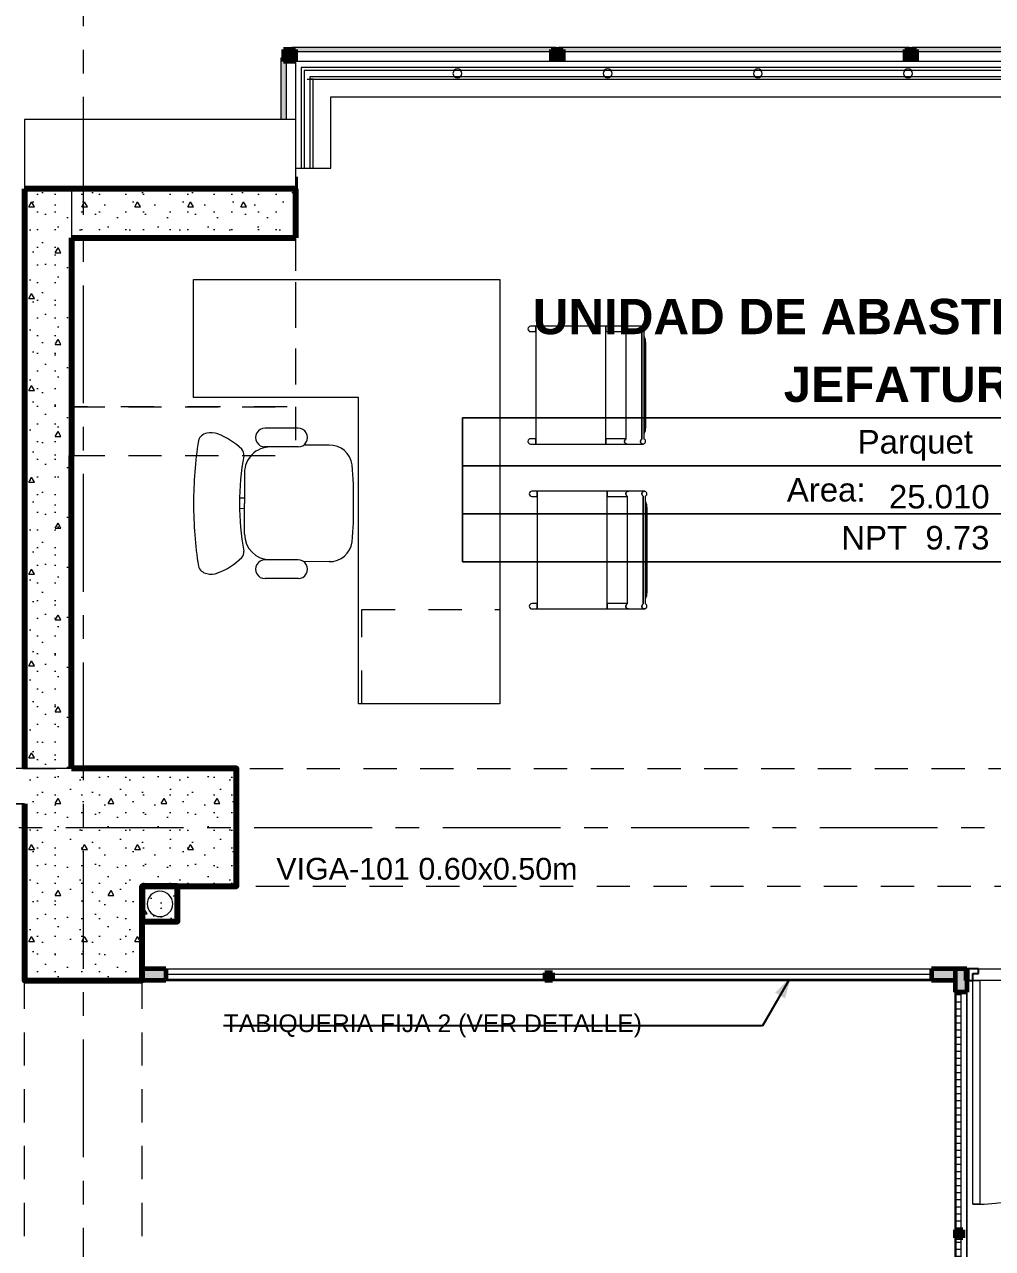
# Model space of a CAD drawing. Header units: inches. Extents: x -38 to 5698, y -33 to 92.
# Drawn here: x 201.07 to 205.18, y 37.86 to 43.06 of the extents above; entities that cross this region are included whole.
import ezdxf

# ---------------------------------------------------------------- set-up
doc = ezdxf.new("R2010")
doc.units = ezdxf.units.IN
doc.header["$MEASUREMENT"] = 0
doc.set_wipeout_variables(frame=1)
for name, pattern in [('Hidden Line', [0.195611, 0.141111, -0.0545]), ('Línea Oculta', [0.195611, 0.141111, -0.0545]), ('Punto & Raya', [0.65, 0.5, -0.075, 0, -0.075]), ('Rayas', [0.282222, 0.141111, -0.141111]), ('Wipeout_Contour', [1, 0, -1])]:
    doc.linetypes.add(name, pattern=pattern)
for name, color, linetype in [('02 _ ARQ _ ALB _ Ejes Generales', 7, 'Continuous'), ('02 _ ARQ _ ALB _ Mobiliario', 7, 'Continuous'), ('02 _ ARQ _ ALB _ Muros Interiores', 7, 'Continuous'), ('02 _ ARQ _ ZON _ Espacio.3D', 7, 'Continuous'), ('08 _ STR _ EXT _ 06 Columnas', 7, 'Continuous'), ('08 _ STR _ EXT _ 07 Losa Aligerada', 7, 'Continuous'), ('08 _ STR _ EXT _ 08 Placas Inclinadas', 7, 'Continuous'), ('08 _ STR _ EXT _ 09 Vigas', 7, 'Continuous'), ('Acabado - Muros', 7, 'Continuous'), ('Estructura - 04 MURO', 253, 'Continuous'), ('Estructura - Carga', 7, 'Continuous'), ('Interior - Escaleras & Barandillas', 7, 'Continuous'), ('MEP - HVAC', 7, 'Continuous'), ('Notas - Etiquetas', 251, 'Continuous')]:
    doc.layers.add(name, color=color, linetype=linetype)
doc.styles.add('Estilo_Generado_1', font='swisseb.ttf')
doc.styles.add('Estilo_Generado_4', font='swisse.ttf')
doc.styles.add('Estilo_Generado_7', font='swisse.ttf')
doc.dimstyles.new('Estilo_Generado__8', dxfattribs={"dimtxt": 0.18, "dimasz": 0.0912, "dimexe": 0.18, "dimexo": 0.0625, "dimgap": 0, "dimtad": 0, "dimtih": 1, "dimtoh": 1, "dimdec": 4, "dimzin": 0, "dimdsep": 46, "dimcen": 0.09, "dimadec": 0, "dimazin": 0, "dimtfac": 1, "dimtdec": 4, "dimtmove": 0, "dimatfit": 3, "dimldrblk": 'ARROWHEAD_5', "dimfxl": 1, "dimtolj": 1, "dimtzin": 0, "dimarcsym": 0})
pattern_1 = [(0, (185.00002, 3e-09), (0, 0.3897114), [0.024375, -0.200625]), (0, (185.11252, 0.19486), (0, 0.3897114), [0.024375, -0.200625]), (60, (185.00002, 3e-09), (-0.3375, 0.1948557), [0.024375, -0.200625]), (60, (185.22502, 3e-09), (-0.3375, 0.1948557), [0.024375, -0.200625]), (120, (185.0244, 3e-09), (0.3375, 0.1948557), [0.024375, -0.200625]), (120, (185.2494, 3e-09), (0.3375, 0.1948557), [0.024375, -0.200625]), (0, (185.00002, 0.0375), (0, 0.075), [0, -0.075, 0, -0.1125]), (45, (185.03752, 0.0375), (-0.05303301, 0.05303301), [0, -0.05625, 0, -0.09375])]
pattern_2 = [(0, (185.000023, 3e-09), (0, 0.030000001), [])]

# ---------------------------------------------------------------- blocks, each defined once
blk = doc.blocks.new('ARROWHEAD_5')
at = {"linetype": 'Continuous', "lineweight": 0}
blk.add_hatch(color=0, dxfattribs=at).paths.add_polyline_path([(-1, 0.2679), (0, 0), (-1, -0.2679)])
at = {"color": 0, "linetype": 'Continuous', "lineweight": 0}
blk.add_line((0, 0), (-1, 0), dxfattribs=at)

msp = doc.modelspace()

# ---------------------------------------------------------------- hatches: boundary and pattern name
at = {"layer": '08 _ STR _ EXT _ 06 Columnas', "linetype": 'Continuous', "lineweight": 9}
h = msp.add_hatch(dxfattribs=at)
h.set_pattern_fill('HORMIGÓN_EN_MASA_0002', style=0, pattern_type=2)
h.set_pattern_definition(pattern_1)
h.paths.add_polyline_path([(201.0699, 39), (201.5699, 39), (201.5699, 39.4), (201.9699, 39.4), (201.9699, 39.9), (201.2699, 39.9), (201.2699, 39.75), (201.0699, 39.75)])
h = msp.add_hatch(dxfattribs=at)
h.set_pattern_fill('HORMIGÓN_EN_MASA_0002', style=0, pattern_type=2)
h.set_pattern_definition(pattern_1)
h.paths.add_polyline_path([(201.0699, 39.9), (201.2699, 39.75), (201.2699, 39.9)])
h = msp.add_hatch(dxfattribs=at)
h.set_pattern_fill('HORMIGÓN_EN_MASA_0002', style=0, pattern_type=2)
h.set_pattern_definition(pattern_1)
h.paths.add_polyline_path([(201.2699, 39.75), (201.0699, 39.9), (201.0699, 39.75)])
at = {"layer": '08 _ STR _ EXT _ 08 Placas Inclinadas', "linetype": 'Continuous', "lineweight": 9}
h = msp.add_hatch(dxfattribs=at)
h.set_pattern_fill('HORMIGÓN_EN_MASA_0002', style=0, pattern_type=2)
h.set_pattern_definition(pattern_1)
h.paths.add_polyline_path([(201.0699, 42.1526), (201.0699, 39.9), (201.2699, 39.9), (201.2699, 41.2282), (201.1403, 42.1526)])
h = msp.add_hatch(dxfattribs=at)
h.set_pattern_fill('HORMIGÓN_EN_MASA_0002', style=0, pattern_type=2)
h.set_pattern_definition(pattern_1)
h.paths.add_polyline_path([(201.2699, 42.1526), (201.1403, 42.1526), (201.2409, 41.4352), (201.2699, 41.4352)])
h = msp.add_hatch(dxfattribs=at)
h.set_pattern_fill('HORMIGÓN_EN_MASA_0002', style=0, pattern_type=2)
h.set_pattern_definition(pattern_1)
h.paths.add_polyline_path([(201.2409, 41.4352), (201.2699, 41.2282), (201.2699, 41.4352)])
at = {"layer": 'Acabado - Muros', "linetype": 'Continuous', "lineweight": 9}
for points in [[(202.16, 42.916), (202.16, 42.3957), (202.18, 42.3957), (202.18, 42.916)], [(203.326, 42.961), (202.205, 42.961), (202.205, 42.941), (203.326, 42.941)], [(204.826, 42.961), (203.336, 42.961), (203.336, 42.941), (204.826, 42.941)], [(206.326, 42.961), (204.836, 42.961), (204.836, 42.941), (206.326, 42.941)]]:
    msp.add_hatch(color=250, dxfattribs=at).paths.add_polyline_path(points)
at = {"layer": 'Acabado - Muros', "linetype": 'Continuous', "lineweight": 0}
for points in [[(202.22, 42.901), (202.22, 42.951), (202.17, 42.951), (202.17, 42.901)], [(202.22, 42.901), (202.22, 42.951), (202.17, 42.951), (202.17, 42.901)], [(203.356, 42.901), (203.356, 42.951), (203.306, 42.951), (203.306, 42.901)], [(204.856, 42.901), (204.856, 42.951), (204.806, 42.951), (204.806, 42.901)], [(202.22, 42.4113), (202.17, 42.4113), (202.17, 42.3595), (202.22, 42.3595)]]:
    msp.add_hatch(color=254, dxfattribs=at).paths.add_polyline_path(points)
at = {"layer": 'Estructura - Carga', "linetype": 'Continuous', "lineweight": 13}
h = msp.add_hatch(dxfattribs=at)
h.set_pattern_fill('HORMIGÓN_ARMADO_0002', color=251, style=0, pattern_type=2)
h.set_pattern_definition([(0, (185.00002, 3e-09), (0, 0.3117692), [0.03, -0.15]), (0, (185.09002, 0.1559), (0, 0.3117692), [0.03, -0.15]), (60, (185.00002, 3e-09), (-0.27, 0.1558846), [0.03, -0.15]), (60, (185.18002, 3e-09), (-0.27, 0.1558846), [0.03, -0.15]), (120, (185.03002, 3e-09), (0.27, 0.1558846), [0.03, -0.15]), (120, (185.21002, 3e-09), (0.27, 0.1558846), [0.03, -0.15]), (0, (185.000023, 0.03), (0, 0.06), [0, -0.06, 0, -0.09]), (45, (185.030023, 0.03), (-0.04242641, 0.04242641), [0, -0.045, 0, -0.075])])
h.paths.add_polyline_path([(201.57, 39.25), (201.72, 39.25), (201.72, 39.4), (201.57, 39.4)])

# ---------------------------------------------------------------- linework, layer by layer
at = {"layer": '02 _ ARQ _ ALB _ Ejes Generales', "color": 252, "linetype": 'Punto & Raya', "lineweight": 13}
msp.add_line((190.8454, 39.65), (239.57, 39.65), dxfattribs=at)
at = {"layer": '02 _ ARQ _ ALB _ Mobiliario', "color": 175, "linetype": 'Continuous', "lineweight": 13}
for p, q in [((202.2311, 41.3443), (202.0909, 41.3443)), ((202.2311, 41.2645), (202.0907, 41.2645)), ((202.3626, 41.2721), (202.2554, 41.2727)), ((202.0038, 41.1553), (202.0038, 41.0249)), ((202.0038, 41.0476), (201.9833, 41.0472)), ((202.0038, 41.0023), (201.9833, 41.0027)), ((202.0038, 40.8946), (202.0038, 41.0249)), ((202.2311, 40.7854), (202.0907, 40.7854)), ((202.3626, 40.7778), (202.2554, 40.7772)), ((202.2311, 40.7056), (202.0909, 40.7056))]:
    msp.add_line(p, q, dxfattribs=at)
at = {"layer": '02 _ ARQ _ ALB _ Mobiliario', "color": 175, "linetype": 'Rayas', "lineweight": 13}
for p, q in [((202.5024, 40.1749), (202.5024, 40.5749)), ((202.5024, 40.5749), (203.0874, 40.5749))]:
    msp.add_line(p, q, dxfattribs=at)
at = {"layer": '02 _ ARQ _ ALB _ Mobiliario', "color": 175, "linetype": 'Continuous', "lineweight": 13, "flags": 128}
for points in [[(203.0874, 41.9749), (203.0874, 40.1749), (202.4874, 40.1749), (202.4874, 41.4749), (201.7874, 41.4749), (201.7874, 41.9749)], [(203.2408, 41.277), (203.537, 41.277), (203.537, 41.2997), (203.537, 41.7542), (203.537, 41.777), (203.2408, 41.777), (203.2408, 41.7542), (203.2408, 41.2997)], [(203.2465, 40.577), (203.5426, 40.577), (203.5426, 40.5998), (203.5426, 41.0543), (203.5426, 41.077), (203.2465, 41.077), (203.2465, 41.0543), (203.2465, 40.5998)]]:
    msp.add_lwpolyline(points, close=True, dxfattribs=at)
for points in [[(203.2408, 41.7542), (203.2408, 41.777), (203.2182, 41.777, 1), (203.2182, 41.7542)], [(203.6277, 41.777), (203.537, 41.777), (203.537, 41.7542), (203.6223, 41.7542), (203.6223, 41.7558, -0.726065)], [(203.6901, 41.7558, -0.726065), (203.6955, 41.777), (203.6277, 41.777, 0.726065), (203.6223, 41.7558), (203.6223, 41.2982, 0.726065), (203.6277, 41.277), (203.6955, 41.277, -0.726065), (203.6901, 41.2982)], [(203.7008, 41.7558, 0.726065), (203.6955, 41.777, 0.726065), (203.6901, 41.7558), (203.6901, 41.2982, 0.726065), (203.6955, 41.277, 0.726065), (203.7008, 41.2982)], [(203.7008, 41.7329), (203.7008, 41.321, 0.111387), (203.7068, 41.3476), (203.7068, 41.7063, 0.111387)], [(203.2408, 41.277), (203.2408, 41.2997), (203.2182, 41.2997, 1), (203.2182, 41.277)], [(203.6277, 41.277, -0.726065), (203.6223, 41.2982), (203.6223, 41.2997), (203.537, 41.2997), (203.537, 41.277)], [(203.2465, 41.0543), (203.2465, 41.077), (203.2238, 41.077, 1), (203.2238, 41.0543)], [(203.6333, 41.077), (203.5426, 41.077), (203.5426, 41.0543), (203.628, 41.0543), (203.628, 41.0558, -0.726065)], [(203.6958, 41.0558, -0.726065), (203.7011, 41.077), (203.6333, 41.077, 0.726065), (203.628, 41.0558), (203.628, 40.5982, 0.726065), (203.6333, 40.577), (203.7011, 40.577, -0.726065), (203.6958, 40.5982)], [(203.7065, 41.0558, 0.726065), (203.7011, 41.077, 0.726065), (203.6958, 41.0558), (203.6958, 40.5982, 0.726065), (203.7011, 40.577, 0.726065), (203.7065, 40.5982)], [(203.7065, 41.033), (203.7065, 40.6211, 0.111387), (203.7125, 40.6477), (203.7125, 41.0064, 0.111387)], [(203.2465, 40.577), (203.2465, 40.5998), (203.2238, 40.5998, 1), (203.2238, 40.577)], [(203.6333, 40.577, -0.726065), (203.628, 40.5982), (203.628, 40.5998), (203.5426, 40.5998), (203.5426, 40.577)]]:
    msp.add_lwpolyline(points, format="xyb", close=True, dxfattribs=at)
at = {"layer": '02 _ ARQ _ ALB _ Mobiliario', "color": 175, "linetype": 'Continuous', "lineweight": 13}
for centre, major_axis, start_param, end_param in [((201.8492, 41.281), (0.0419, 0), 1.691727, 2.899013), ((201.8629, 41.2508), (0.0744, 0), 1.199278, 1.825394), ((201.7893, 41.05), (0.2887, 0), 0.790542, 1.21502), ((202.0909, 41.3044), (0.04, 0), 1.570796, 4.712389), ((202.2311, 41.3044), (0.04, 0), 4.712389, 7.853982), ((203.501, 41.0253), (1.7134, 0), 2.985379, 3.141822), ((201.9727, 41.2339), (0.0287, 0), 6.044304, 7.092178), ((202.1133, 41.1553), (0.1095, 0), 1.570796, 3.141593), ((202.3647, 41.1754), (0.097, 0), 0.134536, 1.592229), ((203.1049, 41.0308), (1.1218, 0), 2.965095, 3.146853), ((201.2508, 41.0657), (1.2162, 0), 6.249596, 6.384595), ((203.501, 41.0245), (1.7134, 0), 3.141364, 3.297806), ((203.1049, 41.0191), (1.1218, 0), 3.136332, 3.31809), ((201.2508, 40.9842), (1.2162, 0), 6.181776, 6.316775), ((202.1133, 40.8946), (0.1095, 0), 3.141593, 4.712389), ((202.3647, 40.8744), (0.097, 0), 4.690957, 6.148649), ((201.7893, 40.9998), (0.2887, 0), 5.068165, 5.492644), ((201.9727, 40.8159), (0.0287, 0), 5.474192, 6.522066), ((202.0909, 40.7455), (0.04, 0), 1.570796, 4.712389), ((202.2311, 40.7455), (0.04, 0), 4.712389, 7.853982), ((201.8492, 40.7689), (0.0419, 0), 3.384172, 4.591459), ((201.8629, 40.7991), (0.0744, 0), 4.457791, 5.083907)]:
    msp.add_ellipse(centre, major_axis=major_axis, ratio=0.996858, start_param=start_param, end_param=end_param, dxfattribs=at)
at = {"layer": '02 _ ARQ _ ALB _ Muros Interiores', "color": 7, "linetype": 'Continuous', "lineweight": 80}
msp.add_line((205.07, 39), (205.07, 39.05), dxfattribs=at)
msp.add_line((205.07, 39), (205.07, 39.05), dxfattribs=at)
msp.add_line((205.07, 39), (205.07, 39.05), dxfattribs=at)
at = {"layer": '02 _ ARQ _ ALB _ Muros Interiores', "color": 165, "linetype": 'Continuous', "lineweight": 25}
for p, q in [((205.07, 39.05), (205.07, 39)), ((205.12, 39.05), (205.07, 39.05)), ((205.095, 39), (205.095, 39.03)), ((205.095, 39.03), (205.12, 39.03)), ((205.12, 39.03), (205.12, 39.05)), ((205.07, 39), (205.095, 39))]:
    msp.add_line(p, q, dxfattribs=at)
at = {"layer": '02 _ ARQ _ ALB _ Muros Interiores', "color": 165, "linetype": 'Continuous', "lineweight": 15}
for p, q in [((205.095, 38.0501), (205.095, 39)), ((205.095, 39), (205.125, 39)), ((205.125, 39), (205.125, 38.0501)), ((205.125, 38.0501), (205.095, 38.0501))]:
    msp.add_line(p, q, dxfattribs=at)
at = {"layer": '02 _ ARQ _ ALB _ Muros Interiores', "color": 7, "linetype": 'Continuous', "lineweight": 15}
msp.add_arc((205.095, 39), 0.9499, 270, 0, dxfattribs=at)
at = {"layer": '02 _ ARQ _ ZON _ Espacio.3D', "color": 252, "linetype": 'Continuous', "lineweight": 13}
for p, q in [((206.7734, 41.3883), (202.9293, 41.3883)), ((202.9293, 41.3883), (202.9293, 40.7775)), ((202.9293, 41.3883), (206.7734, 41.3883)), ((202.9293, 41.1847), (202.9293, 41.3883)), ((206.7734, 41.1847), (202.9293, 41.1847)), ((202.9293, 41.1847), (206.7734, 41.1847)), ((202.9293, 40.9811), (202.9293, 41.1847)), ((206.7734, 40.9811), (202.9293, 40.9811)), ((202.9293, 40.9811), (206.7734, 40.9811)), ((202.9293, 40.7775), (202.9293, 40.9811)), ((202.9293, 40.7775), (206.7734, 40.7775)), ((206.7734, 40.7775), (202.9293, 40.7775))]:
    msp.add_line(p, q, dxfattribs=at)
at = {"layer": '02 _ ARQ _ ZON _ Espacio.3D', "color": 254, "linetype": 'Continuous', "lineweight": 0, "flags": 128}
for points in [[(201.2699, 42.1526), (201.2699, 39.9), (201.9699, 39.9), (201.9699, 39.4), (201.57, 39.4), (201.5699, 39.05), (208.07, 39.05), (208.07, 39.4), (207.67, 39.4), (207.67, 39.9), (208.37, 39.9), (208.37, 42.1526), (207.42, 42.1526), (207.42, 42.901), (202.22, 42.901), (202.22, 42.1526)], [(201.07, 31.0002), (205.02, 31), (205.02, 39), (201.0699, 39), (201.0698, 39.7505), (196.27, 39.7505), (196.2701, 39.4), (194.57, 39.4), (194.57, 37.7), (194.22, 37.7), (194.22, 33.75), (193.32, 33.75), (193.32, 29.75), (194.07, 29.75), (194.07, 30.7), (194.57, 30.7), (194.57, 30.2), (195.07, 30.2), (195.07, 29.75), (201.07, 29.75)]]:
    msp.add_lwpolyline(points, close=True, dxfattribs=at)
msp.add_lwpolyline([(208.57, 39), (205.07, 39), (205.07, 29.7499), (208.07, 29.75), (208.07, 30.8001), (208.57, 30.8001)], dxfattribs=at)
at = {"layer": '08 _ STR _ EXT _ 06 Columnas', "color": 7, "linetype": 'Continuous', "lineweight": 80, "flags": 128}
msp.add_lwpolyline([(201.0699, 39.75), (201.0699, 39), (201.5699, 39), (201.5699, 39.4), (201.9699, 39.4), (201.9699, 39.9), (201.2699, 39.9)], dxfattribs=at)
at = {"layer": '08 _ STR _ EXT _ 07 Losa Aligerada', "color": 7, "linetype": 'Rayas', "lineweight": 18, "flags": 128}
msp.add_lwpolyline([(193.22, 11.97, 1.049431), (198.7936, 6.3), (209.6002, 6.3), (209.6002, 6.2005), (214.7981, 6.2005), (214.7981, 7.2), (222.07, 7.2), (222.07, 5.6637), (223.2699, 5.6637), (223.2699, 4.2), (228.3699, 4.2), (228.3699, 5.6637), (229.57, 5.6637), (229.57, 7.2), (236.57, 7.2), (236.57, 14.9999), (236.57, 15.1499), (236.5699, 15.1499), (236.5699, 15.7999), (236.57, 15.7999), (236.57, 18.1001), (236.57, 20.35), (234.07, 20.35), (231.67, 20.35), (231.67, 22.35), (231.67, 22.6), (231.67, 24.5), (231.67, 24.75), (231.67, 26.75), (236.57, 26.75), (236.57, 29.7), (236.57, 35.2005), (236.57, 39.9), (228.67, 39.9), (223.5529, 39.9), (223.5529, 40.9), (218.9324, 40.9), (218.9324, 39.9), (208.37, 39.9), (208.37, 41.4352), (207.42, 41.4352), (207.42, 42.9), (202.22, 42.9), (202.22, 41.4352), (201.2699, 41.4352), (201.2699, 39.9), (196.27, 39.9), (196.27, 41.1), (192.87, 41.1), (192.87, 37.7), (194.07, 37.7), (194.07, 33.9), (193.17, 33.9), (193.17, 21.2663), (193.22, 21.2663)], format="xyb", close=True, dxfattribs=at)
at = {"layer": '08 _ STR _ EXT _ 07 Losa Aligerada', "color": 7, "linetype": 'Continuous', "lineweight": 18, "flags": 128}
msp.add_lwpolyline([(208.37, 42.6544), (207.42, 42.6544), (207.42, 42.9), (202.22, 42.9), (202.22, 42.6544), (201.2699, 42.6544), (201.2699, 39.9), (196.1201, 39.9), (196.1201, 40.95), (193.02, 40.95), (193.02, 37.7), (194.1638, 37.7), (194.1638, 33.9), (193.17, 33.9), (193.17, 23.8932), (193.17, 6.3), (212.7179, 6.3)], dxfattribs=at)
at = {"layer": '08 _ STR _ EXT _ 08 Placas Inclinadas', "color": 7, "linetype": 'Continuous', "lineweight": 80}
for p, q in [((201.2699, 42.1526), (201.2699, 41.4352)), ((201.2699, 42.1526), (201.2699, 41.4352)), ((201.2699, 42.1526), (202.22, 42.1526)), ((201.2699, 41.4352), (201.2699, 41.2282)), ((201.2699, 41.4352), (201.2699, 41.2282))]:
    msp.add_line(p, q, dxfattribs=at)
at = {"layer": '08 _ STR _ EXT _ 08 Placas Inclinadas', "color": 251, "linetype": 'Línea Oculta', "lineweight": 13}
msp.add_line((201.2699, 41.4352), (202.22, 41.4352), dxfattribs=at)
at = {"layer": '08 _ STR _ EXT _ 08 Placas Inclinadas', "color": 7, "linetype": 'Continuous', "lineweight": 80, "flags": 128}
for points in [[(201.0699, 42.1526), (201.0699, 39.9)], [(201.2699, 39.9), (201.2699, 41.2282)]]:
    msp.add_lwpolyline(points, dxfattribs=at)
at = {"layer": '08 _ STR _ EXT _ 08 Placas Inclinadas', "color": 251, "linetype": 'Línea Oculta', "lineweight": 13, "flags": 128}
for points in [[(202.22, 42.1526), (202.22, 41.4352)], [(202.22, 41.4352), (202.22, 41.2282)], [(201.2699, 41.2282), (202.22, 41.2282)]]:
    msp.add_lwpolyline(points, dxfattribs=at)
at = {"layer": '08 _ STR _ EXT _ 09 Vigas', "color": 251, "linetype": 'Hidden Line', "lineweight": 13}
for p, q in [((194.07, 39.9), (236.57, 39.9)), ((201.57, 39.9), (201.07, 39.9)), ((194.57, 39.4), (201.07, 39.4)), ((201.07, 30.2), (201.07, 39.4)), ((201.57, 30.2), (201.57, 39.4)), ((201.57, 39.4), (208.07, 39.4))]:
    msp.add_line(p, q, dxfattribs=at)
at = {"layer": 'Acabado - Muros', "color": 7, "linetype": 'Continuous', "lineweight": 60}
for p, q in [((202.22, 42.951), (202.17, 42.951)), ((202.17, 42.951), (202.17, 42.901)), ((202.17, 42.951), (202.17, 42.901)), ((202.22, 42.951), (202.17, 42.951)), ((202.22, 42.951), (202.22, 42.901)), ((202.22, 42.951), (202.22, 42.901)), ((203.356, 42.951), (203.306, 42.951)), ((203.306, 42.951), (203.306, 42.901)), ((203.356, 42.951), (203.356, 42.901)), ((204.856, 42.951), (204.806, 42.951)), ((204.806, 42.951), (204.806, 42.901)), ((204.856, 42.951), (204.856, 42.901)), ((202.22, 42.901), (202.17, 42.901)), ((202.22, 42.901), (202.17, 42.901)), ((203.356, 42.901), (203.306, 42.901)), ((204.856, 42.901), (204.806, 42.901)), ((202.22, 42.4113), (202.17, 42.4113)), ((202.17, 42.4113), (202.17, 42.3595)), ((202.22, 42.4113), (202.22, 42.3595)), ((202.22, 42.3595), (202.17, 42.3595)), ((201.5699, 39.05), (201.5699, 39)), ((205.07, 39.05), (205.02, 39.05)), ((205.02, 39.05), (205.02, 39))]:
    msp.add_line(p, q, dxfattribs=at)
at = {"layer": 'Acabado - Muros', "color": 7, "linetype": 'Continuous', "lineweight": 13, "flags": 128}
for points in [[(202.16, 42.916), (202.18, 42.916), (202.18, 42.3957), (202.16, 42.3957)], [(203.326, 42.961), (203.326, 42.941), (202.205, 42.941), (202.205, 42.961)], [(204.826, 42.961), (204.826, 42.941), (203.336, 42.941), (203.336, 42.961)], [(206.326, 42.961), (206.326, 42.941), (204.836, 42.941), (204.836, 42.961)]]:
    msp.add_lwpolyline(points, close=True, dxfattribs=at)
at = {"layer": 'Estructura - 04 MURO', "color": 7, "linetype": 'Continuous', "lineweight": 13, "flags": 128}
msp.add_lwpolyline([(196.2701, 39.75), (201.0699, 39.75)], dxfattribs=at)
at = {"layer": 'Estructura - Carga', "color": 7, "linetype": 'Continuous', "lineweight": 80, "flags": 128}
msp.add_lwpolyline([(201.57, 39.25), (201.72, 39.25), (201.72, 39.4), (201.57, 39.4)], close=True, dxfattribs=at)
at = {"layer": 'MEP - HVAC', "color": 7, "linetype": 'Continuous', "lineweight": 13, "flags": 128}
msp.add_lwpolyline([(201.645, 39.271, 1), (201.645, 39.379, 1)], format="xyb", close=True, dxfattribs=at)

# ---------------------------------------------------------------- texts
at = {"layer": '02 _ ARQ _ ZON _ Espacio.3D', "color": 252, "lineweight": 25, "attachment_point": 2}
for s, insert, char_height, style in [('\\A1;{\\pqc;\\pt0;\\fSwis721 Ex BT|b1|i0|c0|p34;UNIDAD DE ABASTECIMIENTOS}', (204.8513, 41.8932), 0.15, 'Estilo_Generado_1'), ('\\A1;{\\pqc;\\pt0;\\fSwis721 Ex BT|b1|i0|c0|p34;JEFATURA}', (204.8513, 41.6058), 0.15, 'Estilo_Generado_1'), ('\\A1;{\\pqc;\\pt0;\\fSwis721 Ex BT|b0|i0|c238|p34;Parquet}', (204.8513, 41.3365), 0.1, 'Estilo_Generado_7'), ('\\A1;{\\pqc;\\pt0;\\fSwis721 Ex BT|b0|i0|c238|p34;Area: }', (204.4728, 41.1329), 0.1, 'Estilo_Generado_7'), ('\\A1;{\\pqc;\\pt0,0.3;\\fSwis721 Ex BT|b0|i0|c238|p34;25.010\\fSwis721 Ex BT|b0|i0|c238|p34;\\A1{\\H.66x;\\S^  ;}\\fSwis721 Ex BT|b0|i0|c238|p34; m\\fSwis721 Ex BT|b0|i0|c238|p34;\\A1{\\H.66x;\\S2^  ;}}', (205.0689, 41.1329), 0.1, 'Estilo_Generado_7'), ('\\A1;{\\pqc;\\pt0;\\fSwis721 Ex BT|b0|i0|c238|p34;NPT  9.73}', (204.8513, 40.9293), 0.1, 'Estilo_Generado_7')]:
    msp.add_mtext(s, dxfattribs=dict(at, insert=insert, char_height=char_height, style=style))
at = {"layer": 'Notas - Etiquetas', "color": 8, "linetype": 'Continuous', "lineweight": 13, "insert": (202.1388, 39.4267), "char_height": 0.0925, "attachment_point": 7, "style": 'Estilo_Generado_4'}
msp.add_mtext('\\A1;{\\pql;\\fSwis721 Ex BT|b0|i0|c0|p34;VIGA-101\\fSwis721 Ex BT|b0|i0|c0|p34; \\fSwis721 Ex BT|b0|i0|c0|p34;0.60\\fSwis721 Ex BT|b0|i0|c0|p34;x\\fSwis721 Ex BT|b0|i0|c0|p34;0.50\\fSwis721 Ex BT|b0|i0|c0|p34;m}', dxfattribs=at)
at = {"layer": 'Notas - Etiquetas', "color": 8, "linetype": 'Continuous', "lineweight": 13, "insert": (201.9152, 38.8073), "char_height": 0.075, "attachment_point": 4, "rotation": 359.9999, "style": 'Estilo_Generado_4'}
msp.add_mtext('\\A1;{\\pql;\\fSwis721 Ex BT|b0|i0|c0|p34;TABIQUERIA FIJA 2 (VER DETALLE)\\fSwis721 Ex BT|b0|i0|c0|p34; }', dxfattribs=at)

# ---------------------------------------------------------------- leaders
at = {"layer": 'Notas - Etiquetas', "color": 8, "linetype": 'Continuous', "lineweight": 13, "annotation_type": 0, "has_hookline": 1, "hookline_direction": 1, "text_width": 1.9482, "horizontal_direction": (1, -1e-06, 0)}
msp.add_leader([(204.3232, 39.015), (204.2019, 38.8073), (201.9152, 38.8073)], dimstyle='Estilo_Generado__8', dxfattribs=at)

# ---------------------------------------------------------------- next in the draw order: wipeouts: each hides what was drawn before it
at = {"color": 254, "linetype": 'Wipeout_Contour', "lineweight": 0, "ltscale": 4874.756598}
msp.add_wipeout([(201.0699, 42.3596), (201.1112, 42.3596), (201.0699, 42.6544)], dxfattribs=at).dxf.layer = '08 _ STR _ EXT _ 08 Placas Inclinadas'
at = {"color": 254, "linetype": 'Wipeout_Contour', "lineweight": 0, "ltscale": 9757.033435}
msp.add_wipeout([(201.6699, 39.05), (201.6699, 39), (203.2785, 39), (203.2785, 39.033), (203.295, 39.033), (203.295, 39.05)], dxfattribs=at).dxf.layer = 'Acabado - Muros'
at = {"color": 254, "linetype": 'Wipeout_Contour', "lineweight": 0, "ltscale": 9771.351115}
msp.add_wipeout([(205.07, 38.95), (205.02, 38.95), (205.02, 37.9414), (205.053, 37.9414), (205.053, 37.9249), (205.07, 37.9249)], dxfattribs=at).dxf.layer = 'Acabado - Muros'
at = {"color": 254, "linetype": 'Wipeout_Contour', "lineweight": 0, "ltscale": 4878.34122}
msp.add_wipeout([(202.37, 42.75), (202.22, 42.9), (202.22, 42.75)], dxfattribs=at).dxf.layer = 'Estructura - 04 MURO'

# ---------------------------------------------------------------- next in the draw order: hatches: boundary and pattern name
at = {"layer": '08 _ STR _ EXT _ 08 Placas Inclinadas', "linetype": 'Continuous', "lineweight": 9}
h = msp.add_hatch(dxfattribs=at)
h.set_pattern_fill('HORMIGÓN_EN_MASA_0002', style=0, pattern_type=2)
h.set_pattern_definition(pattern_1)
h.paths.add_polyline_path([(201.1403, 42.1526), (201.1112, 42.3596), (201.0699, 42.3596), (201.0699, 42.1526)])

# ---------------------------------------------------------------- next in the draw order: wipeouts: each hides what was drawn before it
at = {"color": 254, "linetype": 'Wipeout_Contour', "lineweight": 0, "ltscale": 9765.556577}
msp.add_wipeout([(203.295, 39.05), (203.295, 39.033), (203.3115, 39.033), (203.3115, 39), (204.92, 39), (204.92, 39.05)], dxfattribs=at).dxf.layer = 'Acabado - Muros'
at = {"color": 254, "linetype": 'Wipeout_Contour', "lineweight": 0, "ltscale": 9771.249402}
msp.add_wipeout([(205.02, 37.9084), (205.02, 35.7749), (205.07, 35.7749), (205.07, 37.9249), (205.053, 37.9249), (205.053, 37.9084)], dxfattribs=at).dxf.layer = 'Acabado - Muros'
at = {"color": 254, "linetype": 'Wipeout_Contour', "lineweight": 0, "ltscale": 6514.005146}
msp.add_wipeout([(202.37, 42.75), (207.27, 42.75), (207.27, 42.9), (202.37, 42.9)], dxfattribs=at).dxf.layer = 'Estructura - 04 MURO'

# ---------------------------------------------------------------- next in the draw order: linework, layer by layer
at = {"layer": 'Acabado - Muros', "color": 251, "linetype": 'Continuous', "lineweight": 13, "flags": 128}
for points in [[(201.6699, 39.05), (203.295, 39.05), (204.92, 39.05)], [(201.6699, 39), (203.2785, 39)], [(203.3115, 39), (204.92, 39)], [(205.02, 37.9414), (205.02, 38.95)], [(205.07, 35.7749), (205.07, 37.9249), (205.07, 38.95)], [(205.02, 35.7749), (205.02, 37.9084)]]:
    msp.add_lwpolyline(points, dxfattribs=at)
at = {"layer": 'Interior - Escaleras & Barandillas', "color": 161, "linetype": 'Continuous', "lineweight": 13, "flags": 128}
for points in [[(202.9075, 42.8313, 1), (202.9075, 42.8688, 1)], [(203.545, 42.8313, 1), (203.545, 42.8688, 1)], [(204.1825, 42.8313, 1), (204.1825, 42.8688, 1)], [(204.82, 42.8313, 1), (204.82, 42.8688, 1)]]:
    msp.add_lwpolyline(points, format="xyb", close=True, dxfattribs=at)

# ---------------------------------------------------------------- next in the draw order: wipeouts: each hides what was drawn before it
at = {"color": 254, "linetype": 'Wipeout_Contour', "lineweight": 0, "ltscale": 6501.281396}
msp.add_wipeout([(202.22, 42.6544), (201.0699, 42.6544), (201.1112, 42.3596), (202.22, 42.3596)], dxfattribs=at).dxf.layer = '08 _ STR _ EXT _ 08 Placas Inclinadas'
at = {"color": 254, "linetype": 'Wipeout_Contour', "lineweight": 0, "ltscale": 4877.521804}
msp.add_wipeout([(202.37, 42.9), (202.22, 42.9), (202.37, 42.75)], dxfattribs=at).dxf.layer = 'Estructura - 04 MURO'

# ---------------------------------------------------------------- next in the draw order: hatches: boundary and pattern name
at = {"layer": '08 _ STR _ EXT _ 08 Placas Inclinadas', "linetype": 'Continuous', "lineweight": 9}
h = msp.add_hatch(dxfattribs=at)
h.set_pattern_fill('HORMIGÓN_EN_MASA_0002', style=0, pattern_type=2)
h.set_pattern_definition(pattern_1)
h.paths.add_polyline_path([(201.2699, 42.3596), (201.1112, 42.3596), (201.1403, 42.1526), (201.2699, 42.1526)])
h = msp.add_hatch(dxfattribs=at)
h.set_pattern_fill('HORMIGÓN_EN_MASA_0002', style=0, pattern_type=2)
h.set_pattern_definition(pattern_1)
h.paths.add_polyline_path([(201.2699, 42.1526), (202.22, 42.1526), (202.22, 42.3596), (201.2699, 42.3596)])

# ---------------------------------------------------------------- next in the draw order: linework, layer by layer
at = {"layer": '02 _ ARQ _ ALB _ Ejes Generales', "color": 252, "linetype": 'Punto & Raya', "lineweight": 13}
msp.add_line((201.32, 3.05), (201.32, 44.9), dxfattribs=at)
at = {"layer": '08 _ STR _ EXT _ 08 Placas Inclinadas', "color": 7, "linetype": 'Continuous', "lineweight": 80}
for p, q in [((201.1112, 42.3596), (201.0699, 42.3596)), ((201.2699, 42.3596), (201.1112, 42.3596)), ((202.22, 42.3596), (201.2699, 42.3596))]:
    msp.add_line(p, q, dxfattribs=at)
at = {"layer": '08 _ STR _ EXT _ 08 Placas Inclinadas', "color": 7, "linetype": 'Continuous', "lineweight": 13, "flags": 128}
for points in [[(201.0699, 42.6544), (201.0699, 42.3596)], [(202.22, 42.6544), (201.0699, 42.6544)], [(202.22, 42.6544), (202.22, 42.3596)]]:
    msp.add_lwpolyline(points, dxfattribs=at)
at = {"layer": '08 _ STR _ EXT _ 08 Placas Inclinadas', "color": 7, "linetype": 'Continuous', "lineweight": 80, "flags": 128}
for points in [[(201.0699, 42.3596), (201.0699, 42.1526)], [(202.22, 42.3596), (202.22, 42.1526)]]:
    msp.add_lwpolyline(points, dxfattribs=at)
at = {"layer": 'Estructura - 04 MURO', "color": 7, "linetype": 'Continuous', "lineweight": 13, "flags": 128}
for points in [[(202.22, 42.9), (202.22, 42.75)], [(207.27, 42.9), (202.22, 42.9)], [(202.37, 42.75), (207.27, 42.75)]]:
    msp.add_lwpolyline(points, dxfattribs=at)
at = {"layer": 'Interior - Escaleras & Barandillas', "color": 161, "linetype": 'Continuous', "lineweight": 13}
for p, q in [((202.245, 42.875), (202.245, 42.825)), ((202.27, 42.875), (202.245, 42.875)), ((207.3825, 42.8625), (202.2575, 42.8625)), ((207.3825, 42.8625), (202.2575, 42.8625)), ((207.3825, 42.8625), (202.2575, 42.8625)), ((202.2825, 42.875), (202.27, 42.875)), ((207.3075, 42.875), (202.2825, 42.875)), ((202.245, 42.825), (202.245, 42.8)), ((202.27, 42.825), (202.2825, 42.825)), ((202.2825, 42.8375), (207.3575, 42.8375)), ((202.2825, 42.8375), (207.3575, 42.8375)), ((202.2825, 42.8375), (207.3575, 42.8375)), ((202.295, 42.825), (202.2825, 42.825)), ((202.2825, 42.825), (207.3075, 42.825)), ((202.295, 42.8), (202.295, 42.825)), ((202.245, 42.8), (202.245, 42.7875)), ((202.295, 42.7875), (202.295, 42.8))]:
    msp.add_line(p, q, dxfattribs=at)

# ---------------------------------------------------------------- next in the draw order: wipeouts: each hides what was drawn before it
at = {"color": 254, "linetype": 'Wipeout_Contour', "lineweight": 0, "ltscale": 6504.241587}
msp.add_wipeout([(203.2785, 39.005), (203.2785, 39.025), (201.6699, 39.025), (201.6699, 39.005)], dxfattribs=at).dxf.layer = 'Acabado - Muros'
at = {"color": 254, "linetype": 'Wipeout_Contour', "lineweight": 0, "ltscale": 6510.805913}
msp.add_wipeout([(204.92, 39.005), (204.92, 39.025), (203.3115, 39.025), (203.3115, 39.005)], dxfattribs=at).dxf.layer = 'Acabado - Muros'
at = {"color": 254, "linetype": 'Wipeout_Contour', "lineweight": 0, "ltscale": 6514.42813}
msp.add_wipeout([(205.025, 38.95), (205.025, 37.9414), (205.045, 37.9414), (205.045, 38.95)], dxfattribs=at).dxf.layer = 'Acabado - Muros'
at = {"color": 254, "linetype": 'Wipeout_Contour', "lineweight": 0, "ltscale": 6514.280895}
msp.add_wipeout([(205.025, 37.9084), (205.025, 35.7749), (205.045, 35.7749), (205.045, 37.9084)], dxfattribs=at).dxf.layer = 'Acabado - Muros'

# ---------------------------------------------------------------- next in the draw order: hatches: boundary and pattern name
at = {"layer": 'Acabado - Muros', "linetype": 'Continuous', "lineweight": 0}
for points in [[(201.6699, 39), (201.6699, 39.05), (201.5699, 39.05), (201.5699, 39)], [(203.3115, 39.033), (203.2785, 39.033), (203.2785, 39), (203.3115, 39)], [(204.92, 39), (205.02, 39), (205.02, 39.05), (204.92, 39.05)], [(205.02, 38.95), (205.07, 38.95), (205.07, 39.05), (205.02, 39.05)], [(205.053, 37.9414), (205.02, 37.9414), (205.02, 37.9084), (205.053, 37.9084)]]:
    msp.add_hatch(color=254, dxfattribs=at).paths.add_polyline_path(points)
h = msp.add_hatch(dxfattribs=at)
h.set_pattern_fill('CONTRACHAPADO_0002', color=254, style=0, pattern_type=2)
h.set_pattern_definition(pattern_2)
h.paths.add_polyline_path([(205.025, 38.95), (205.025, 37.9414), (205.045, 37.9414), (205.045, 38.95)])
h = msp.add_hatch(dxfattribs=at)
h.set_pattern_fill('CONTRACHAPADO_0002', color=254, style=0, pattern_type=2)
h.set_pattern_definition(pattern_2)
h.paths.add_polyline_path([(205.025, 37.9084), (205.025, 35.7749), (205.045, 35.7749), (205.045, 37.9084)])

# ---------------------------------------------------------------- next in the draw order: linework, layer by layer
at = {"layer": 'Acabado - Muros', "color": 7, "linetype": 'Continuous', "lineweight": 60}
for p, q in [((201.6699, 39.05), (201.5699, 39.05)), ((201.6699, 39.05), (201.6699, 39)), ((203.3115, 39.033), (203.2785, 39.033)), ((203.2785, 39.033), (203.2785, 39)), ((203.3115, 39.033), (203.3115, 39)), ((204.92, 39.05), (204.92, 39)), ((205.02, 39.05), (204.92, 39.05)), ((205.02, 39.05), (205.02, 38.95)), ((205.07, 39.05), (205.07, 38.95)), ((201.6699, 39), (201.5699, 39)), ((203.3115, 39), (203.2785, 39)), ((205.02, 39), (204.92, 39)), ((205.07, 38.95), (205.02, 38.95)), ((205.02, 37.9414), (205.02, 37.9084)), ((205.053, 37.9414), (205.02, 37.9414)), ((205.053, 37.9414), (205.053, 37.9084)), ((205.053, 37.9084), (205.02, 37.9084))]:
    msp.add_line(p, q, dxfattribs=at)
at = {"layer": 'Acabado - Muros', "color": 7, "linetype": 'Continuous', "lineweight": 13, "flags": 128}
for points in [[(203.2785, 39.005), (203.2785, 39.025), (201.6699, 39.025), (201.6699, 39.005)], [(204.92, 39.005), (204.92, 39.025), (203.3115, 39.025), (203.3115, 39.005)], [(205.025, 38.95), (205.045, 38.95), (205.045, 37.9414), (205.025, 37.9414)], [(205.025, 37.9084), (205.045, 37.9084), (205.045, 35.7749), (205.025, 35.7749)]]:
    msp.add_lwpolyline(points, close=True, dxfattribs=at)

# ---------------------------------------------------------------- next in the draw order: wipeouts: each hides what was drawn before it
at = {"color": 254, "linetype": 'Wipeout_Contour', "lineweight": 0, "ltscale": 6503.884954}
msp.add_wipeout([(202.22, 42.75), (202.22, 42.4473), (202.37, 42.4473), (202.37, 42.75)], dxfattribs=at).dxf.layer = 'Estructura - 04 MURO'

# ---------------------------------------------------------------- next in the draw order: linework, layer by layer
at = {"layer": 'Estructura - 04 MURO', "color": 7, "linetype": 'Continuous', "lineweight": 13, "flags": 128}
for points in [[(202.22, 42.75), (202.22, 42.4473)], [(202.37, 42.4473), (202.37, 42.75)], [(202.22, 42.4473), (202.37, 42.4473)]]:
    msp.add_lwpolyline(points, dxfattribs=at)
at = {"layer": 'Interior - Escaleras & Barandillas', "color": 161, "linetype": 'Continuous', "lineweight": 13}
for p, q in [((202.2575, 42.8625), (202.2575, 42.4473)), ((202.2575, 42.8625), (202.2575, 42.4473)), ((202.2575, 42.8625), (202.2575, 42.4473)), ((202.2825, 42.4473), (202.2825, 42.8375)), ((202.2825, 42.4473), (202.2825, 42.8375)), ((202.2825, 42.4473), (202.2825, 42.8375)), ((202.245, 42.7875), (202.245, 42.4473)), ((202.295, 42.4473), (202.295, 42.7875)), ((202.245, 42.4473), (202.295, 42.4473)), ((202.2575, 42.4473), (202.2825, 42.4473)), ((202.2575, 42.4473), (202.2825, 42.4473)), ((202.2575, 42.4473), (202.2825, 42.4473))]:
    msp.add_line(p, q, dxfattribs=at)

doc.saveas('drawing.dxf')
